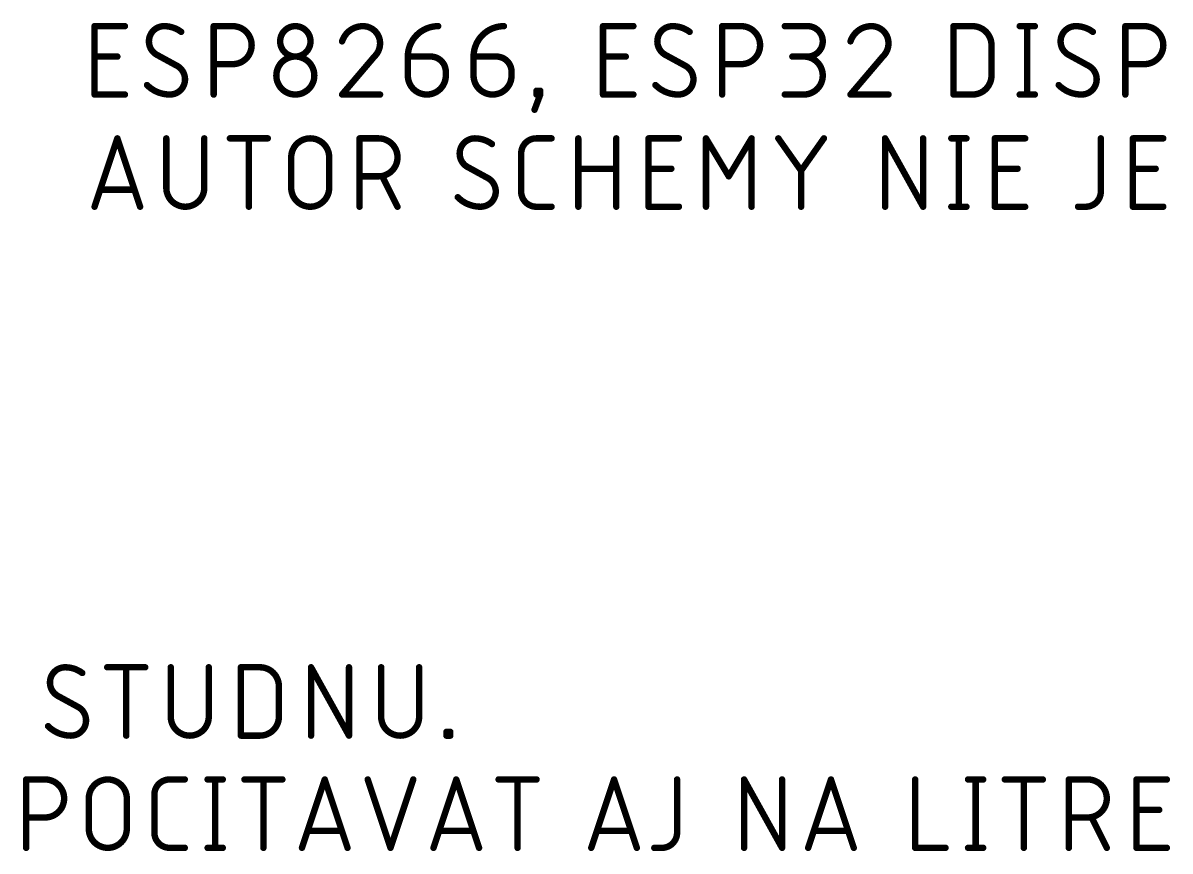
# Model space of a CAD drawing. Extents: x -165 to 95, y -26 to 154.
# Drawn here: x -105.77 to -78.49, y 7.62 to 27.31 of the extents above; entities that cross this region are included whole.
import ezdxf

# ---------------------------------------------------------------- set-up
doc = ezdxf.new("R2010")
doc.units = 0
doc.layers.add('94', color=14, linetype='CONTINUOUS')

msp = doc.modelspace()

# ---------------------------------------------------------------- linework, layer by layer
at = {"layer": '94', "const_width": 0.1524}
for points in [[(-104.0638, 25.6032), (-104.0638, 27.2288)], [(-104.0638, 27.2288), (-103.3413, 27.2288)], [(-101.2321, 25.6032), (-101.2321, 27.2288)], [(-101.2321, 27.2288), (-100.7805, 27.2288)], [(-91.9757, 25.6032), (-91.9757, 27.2288)], [(-91.9757, 27.2288), (-91.2532, 27.2288)], [(-89.1439, 25.6032), (-89.1439, 27.2288)], [(-89.1439, 27.2288), (-88.6924, 27.2288)], [(-87.654, 27.2288), (-87.1121, 27.2288)], [(-83.642, 25.6032), (-83.642, 27.2288)], [(-83.642, 27.2288), (-83.1904, 27.2288)], [(-82.0684, 27.2288), (-81.7072, 27.2288)], [(-81.8878, 27.2288), (-81.8878, 25.6032)], [(-79.5568, 25.6032), (-79.5568, 27.2288)], [(-79.5568, 27.2288), (-79.1052, 27.2288)], [(-82.7389, 26.7772), (-82.7389, 26.0548)], [(-104.0638, 26.5063), (-103.5219, 26.5063)], [(-102.0938, 26.2805), (-102.5905, 26.5515)], [(-97.4114, 26.5063), (-98.179, 25.6032)], [(-96.6159, 26.5063), (-96.074, 26.5063)], [(-96.6159, 26.0548), (-96.6159, 26.5063)], [(-95.0528, 26.5063), (-94.5109, 26.5063)], [(-95.0528, 26.0548), (-95.0528, 26.5063)], [(-91.9757, 26.5063), (-91.4338, 26.5063)], [(-90.0056, 26.2805), (-90.5024, 26.5515)], [(-87.1121, 26.5063), (-87.4734, 26.5063)], [(-85.3232, 26.5063), (-86.0909, 25.6032)], [(-80.4185, 26.2805), (-80.9152, 26.5515)], [(-100.7805, 26.3257), (-101.2321, 26.3257)], [(-95.7128, 26.1451), (-95.7128, 26.0548)], [(-94.1497, 26.1451), (-94.1497, 26.0548)], [(-88.6924, 26.3257), (-89.1439, 26.3257)], [(-79.1052, 26.3257), (-79.5568, 26.3257)], [(-103.3413, 25.6032), (-104.0638, 25.6032)], [(-98.179, 25.6032), (-97.2759, 25.6032)], [(-93.4672, 25.6032), (-93.6027, 25.242)], [(-93.5575, 25.6032), (-93.5575, 25.6935)], [(-93.5575, 25.6935), (-93.4672, 25.6935)], [(-93.4672, 25.6032), (-93.5575, 25.6032)], [(-93.4672, 25.6935), (-93.4672, 25.6032)], [(-91.2532, 25.6032), (-91.9757, 25.6032)], [(-87.654, 25.6032), (-87.2024, 25.6032)], [(-86.0909, 25.6032), (-85.1878, 25.6032)], [(-83.1904, 25.6032), (-83.642, 25.6032)], [(-82.0684, 25.6032), (-81.7072, 25.6032)], [(-104.0638, 22.9362), (-103.5219, 24.5618)], [(-103.5219, 24.5618), (-102.9801, 22.9362)], [(-102.3583, 24.5618), (-102.3583, 23.3878)], [(-101.4552, 23.3878), (-101.4552, 24.5618)], [(-100.8472, 24.5618), (-99.9441, 24.5618)], [(-100.3957, 22.9362), (-100.3957, 24.5618)], [(-97.7639, 22.9362), (-97.7639, 24.5618)], [(-97.7639, 24.5618), (-97.3124, 24.5618)], [(-93.5601, 24.5618), (-93.1989, 24.5618)], [(-92.5627, 22.9362), (-92.5627, 24.5618)], [(-91.6596, 24.5618), (-91.6596, 22.9362)], [(-90.8924, 22.9362), (-90.8924, 24.5618)], [(-90.8924, 24.5618), (-90.1699, 24.5618)], [(-89.5268, 22.9362), (-89.5268, 24.5618)], [(-89.5268, 24.5618), (-88.9849, 23.6587)], [(-88.9849, 23.6587), (-88.443, 24.5618)], [(-88.443, 24.5618), (-88.443, 22.9362)], [(-87.8073, 24.5618), (-87.2654, 23.7942)], [(-87.2654, 23.7942), (-86.7236, 24.5618)], [(-85.2681, 22.9362), (-85.2681, 24.5618)], [(-85.2681, 24.5618), (-84.365, 22.9362)], [(-84.365, 22.9362), (-84.365, 24.5618)], [(-83.6946, 24.5618), (-83.3333, 24.5618)], [(-83.514, 24.5618), (-83.514, 22.9362)], [(-82.6599, 22.9362), (-82.6599, 24.5618)], [(-82.6599, 24.5618), (-81.9374, 24.5618)], [(-80.1392, 24.5618), (-80.1392, 23.2974)], [(-79.3774, 22.9362), (-79.3774, 24.5618)], [(-79.3774, 24.5618), (-78.6549, 24.5618)], [(-93.9213, 23.2974), (-93.9213, 24.2006)], [(-99.3883, 23.3878), (-99.3883, 24.1102)], [(-98.4852, 24.1102), (-98.4852, 23.3878)], [(-97.3124, 23.6587), (-97.7639, 23.6587)], [(-96.8608, 22.9362), (-97.2221, 23.6587)], [(-94.7059, 23.6135), (-95.2026, 23.8845)], [(-92.5627, 23.8393), (-91.6596, 23.8393)], [(-90.8924, 23.8393), (-90.3505, 23.8393)], [(-87.2654, 22.9362), (-87.2654, 23.7942)], [(-82.6599, 23.8393), (-82.1181, 23.8393)], [(-79.3774, 23.8393), (-78.8355, 23.8393)], [(-103.1155, 23.3426), (-103.9283, 23.3426)], [(-93.1989, 22.9362), (-93.5601, 22.9362)], [(-90.1699, 22.9362), (-90.8924, 22.9362)], [(-83.6946, 22.9362), (-83.3333, 22.9362)], [(-81.9374, 22.9362), (-82.6599, 22.9362)], [(-80.5004, 22.9362), (-80.681, 22.9362)], [(-78.6549, 22.9362), (-79.3774, 22.9362)], [(-103.7628, 11.9888), (-102.8597, 11.9888)], [(-103.3112, 10.3632), (-103.3112, 11.9888)], [(-102.2518, 11.9888), (-102.2518, 10.8148)], [(-101.3486, 10.8148), (-101.3486, 11.9888)], [(-100.5844, 10.3632), (-100.5844, 11.9888)], [(-100.5844, 11.9888), (-100.1329, 11.9888)], [(-98.9171, 10.3632), (-98.9171, 11.9888)], [(-98.9171, 11.9888), (-98.014, 10.3632)], [(-98.014, 10.3632), (-98.014, 11.9888)], [(-97.2498, 11.9888), (-97.2498, 10.8148)], [(-96.3466, 10.8148), (-96.3466, 11.9888)], [(-99.6813, 11.5372), (-99.6813, 10.8148)], [(-104.4471, 11.0405), (-104.9438, 11.3115)], [(-100.1329, 10.3632), (-100.5844, 10.3632)], [(-95.6971, 10.3632), (-95.6971, 10.4535)], [(-95.6971, 10.4535), (-95.6068, 10.4535)], [(-95.6068, 10.3632), (-95.6971, 10.3632)], [(-95.6068, 10.4535), (-95.6068, 10.3632)], [(-105.6906, 7.6962), (-105.6906, 9.3218)], [(-105.6906, 9.3218), (-105.2391, 9.3218)], [(-102.2803, 9.3218), (-101.919, 9.3218)], [(-101.3767, 9.3218), (-101.0154, 9.3218)], [(-101.196, 9.3218), (-101.196, 7.6962)], [(-100.5013, 9.3218), (-99.5982, 9.3218)], [(-100.0498, 7.6962), (-100.0498, 9.3218)], [(-99.1327, 7.6962), (-98.5908, 9.3218)], [(-98.5908, 9.3218), (-98.049, 7.6962)], [(-97.5696, 9.3218), (-97.0277, 7.6962)], [(-97.0277, 7.6962), (-96.4858, 9.3218)], [(-96.0065, 7.6962), (-95.4646, 9.3218)], [(-95.4646, 9.3218), (-94.9227, 7.6962)], [(-94.4572, 9.3218), (-93.5541, 9.3218)], [(-94.0057, 7.6962), (-94.0057, 9.3218)], [(-92.255, 7.6962), (-91.7131, 9.3218)], [(-91.7131, 9.3218), (-91.1712, 7.6962)], [(-90.214, 9.3218), (-90.214, 8.0574)], [(-88.6216, 7.6962), (-88.6216, 9.3218)], [(-88.6216, 9.3218), (-87.7185, 7.6962)], [(-87.7185, 7.6962), (-87.7185, 9.3218)], [(-87.0967, 7.6962), (-86.5548, 9.3218)], [(-86.5548, 9.3218), (-86.0129, 7.6962)], [(-84.5545, 9.3218), (-84.5545, 7.6962)], [(-83.2965, 9.3218), (-82.9353, 9.3218)], [(-83.1159, 9.3218), (-83.1159, 7.6962)], [(-82.4212, 9.3218), (-81.5181, 9.3218)], [(-81.9696, 7.6962), (-81.9696, 9.3218)], [(-80.901, 7.6962), (-80.901, 9.3218)], [(-80.901, 9.3218), (-80.4495, 9.3218)], [(-79.292, 7.6962), (-79.292, 9.3218)], [(-79.292, 9.3218), (-78.5695, 9.3218)], [(-102.6415, 8.0574), (-102.6415, 8.9606)], [(-104.2007, 8.1478), (-104.2007, 8.8702)], [(-103.2976, 8.8702), (-103.2976, 8.1478)], [(-105.2391, 8.4187), (-105.6906, 8.4187)], [(-80.4495, 8.4187), (-80.901, 8.4187)], [(-79.9979, 7.6962), (-80.3591, 8.4187)], [(-79.292, 8.5993), (-78.7501, 8.5993)], [(-98.1844, 8.1026), (-98.9972, 8.1026)], [(-95.0582, 8.1026), (-95.871, 8.1026)], [(-91.3067, 8.1026), (-92.1195, 8.1026)], [(-86.1484, 8.1026), (-86.9612, 8.1026)], [(-101.919, 7.6962), (-102.2803, 7.6962)], [(-101.3767, 7.6962), (-101.0154, 7.6962)], [(-90.5753, 7.6962), (-90.7559, 7.6962)], [(-84.5545, 7.6962), (-83.832, 7.6962)], [(-83.2965, 7.6962), (-82.9353, 7.6962)], [(-78.5695, 7.6962), (-79.292, 7.6962)]]:
    msp.add_lwpolyline(points, dxfattribs=at)
at = {"layer": '94'}
for points, const_width in [([(-104.0257, 27.2288, 1), (-104.1019, 27.2288)], 0.0762), ([(-104.0638, 27.2669, 1), (-104.0638, 27.1907)], 0.0762), ([(-103.3413, 27.1907, 1), (-103.3413, 27.2669)], 0.0762), ([(-102.4099, 27.2288, 0.4142), (-102.7711, 26.8676)], 0.1524), ([(-102.0035, 27.0933, 0.1623), (-102.4099, 27.2288)], 0.1524), ([(-102.4099, 27.2669, 1), (-102.4099, 27.1907)], 0.0762), ([(-102.4099, 27.1907, 1), (-102.4099, 27.2669)], 0.0762), ([(-101.194, 27.2288, 1), (-101.2702, 27.2288)], 0.0762), ([(-101.2321, 27.2669, 1), (-101.2321, 27.1907)], 0.0762), ([(-100.7805, 26.3257, 1), (-100.7805, 27.2288)], 0.1524), ([(-100.7805, 27.2669, 1), (-100.7805, 27.1907)], 0.0762), ([(-100.7805, 27.1907, 1), (-100.7805, 27.2669)], 0.0762), ([(-98.9293, 26.8676, 1), (-99.6518, 26.8676)], 0.1524), ([(-97.6823, 27.2288, 0.3252), (-98.179, 26.8676)], 0.1524), ([(-97.2759, 26.8224, 0.4142), (-97.6823, 27.2288)], 0.1524), ([(-97.6823, 27.2669, 1), (-97.6823, 27.1907)], 0.0762), ([(-97.6823, 27.1907, 1), (-97.6823, 27.2669)], 0.0762), ([(-95.8934, 27.2288, 0.4142), (-96.6159, 26.5063)], 0.1524), ([(-95.8934, 27.1907, 1), (-95.8934, 27.2669)], 0.0762), ([(-94.3303, 27.2288, 0.4142), (-95.0528, 26.5063)], 0.1524), ([(-94.3303, 27.1907, 1), (-94.3303, 27.2669)], 0.0762), ([(-91.9376, 27.2288, 1), (-92.0138, 27.2288)], 0.0762), ([(-91.9757, 27.2669, 1), (-91.9757, 27.1907)], 0.0762), ([(-91.2532, 27.1907, 1), (-91.2532, 27.2669)], 0.0762), ([(-90.3217, 27.2288, 0.4142), (-90.683, 26.8676)], 0.1524), ([(-89.9153, 27.0933, 0.1623), (-90.3217, 27.2288)], 0.1524), ([(-90.3217, 27.2669, 1), (-90.3217, 27.1907)], 0.0762), ([(-90.3217, 27.1907, 1), (-90.3217, 27.2669)], 0.0762), ([(-89.1058, 27.2288, 1), (-89.182, 27.2288)], 0.0762), ([(-89.1439, 27.2669, 1), (-89.1439, 27.1907)], 0.0762), ([(-88.6924, 26.3257, 1), (-88.6924, 27.2288)], 0.1524), ([(-88.6924, 27.2669, 1), (-88.6924, 27.1907)], 0.0762), ([(-88.6924, 27.1907, 1), (-88.6924, 27.2669)], 0.0762), ([(-87.654, 27.2669, 1), (-87.654, 27.1907)], 0.0762), ([(-87.1121, 26.5063, 1), (-87.1121, 27.2288)], 0.1524), ([(-87.1121, 27.2669, 1), (-87.1121, 27.1907)], 0.0762), ([(-87.1121, 27.1907, 1), (-87.1121, 27.2669)], 0.0762), ([(-85.5942, 27.2288, 0.3252), (-86.0909, 26.8676)], 0.1524), ([(-85.1878, 26.8224, 0.4142), (-85.5942, 27.2288)], 0.1524), ([(-85.5942, 27.2669, 1), (-85.5942, 27.1907)], 0.0762), ([(-85.5942, 27.1907, 1), (-85.5942, 27.2669)], 0.0762), ([(-83.6039, 27.2288, 1), (-83.6801, 27.2288)], 0.0762), ([(-83.642, 27.2669, 1), (-83.642, 27.1907)], 0.0762), ([(-82.7389, 26.7772, 0.4142), (-83.1904, 27.2288)], 0.1524), ([(-83.1904, 27.2669, 1), (-83.1904, 27.1907)], 0.0762), ([(-83.1904, 27.1907, 1), (-83.1904, 27.2669)], 0.0762), ([(-82.0684, 27.2669, 1), (-82.0684, 27.1907)], 0.0762), ([(-81.8497, 27.2288, 1), (-81.9259, 27.2288)], 0.0762), ([(-81.7072, 27.1907, 1), (-81.7072, 27.2669)], 0.0762), ([(-80.7346, 27.2288, 0.4142), (-81.0958, 26.8676)], 0.1524), ([(-80.3282, 27.0933, 0.1623), (-80.7346, 27.2288)], 0.1524), ([(-80.7346, 27.2669, 1), (-80.7346, 27.1907)], 0.0762), ([(-80.7346, 27.1907, 1), (-80.7346, 27.2669)], 0.0762), ([(-79.5187, 27.2288, 1), (-79.5949, 27.2288)], 0.0762), ([(-79.5568, 27.2669, 1), (-79.5568, 27.1907)], 0.0762), ([(-79.1052, 26.3257, 1), (-79.1052, 27.2288)], 0.1524), ([(-79.1052, 27.2669, 1), (-79.1052, 27.1907)], 0.0762), ([(-79.1052, 27.1907, 1), (-79.1052, 27.2669)], 0.0762), ([(-102.0263, 27.0629, 1), (-101.9806, 27.1238)], 0.0762), ([(-89.9382, 27.0629, 1), (-89.8925, 27.1238)], 0.0762), ([(-80.351, 27.0629, 1), (-80.3053, 27.1238)], 0.0762), ([(-102.7711, 26.8676, 0.2656), (-102.5905, 26.5515)], 0.1524), ([(-102.733, 26.8676, 1), (-102.8092, 26.8676)], 0.0762), ([(-102.8092, 26.8676, 1), (-102.733, 26.8676)], 0.0762), ([(-99.6518, 26.8676, 1), (-98.9293, 26.8676)], 0.1524), ([(-99.6137, 26.8676, 1), (-99.6899, 26.8676)], 0.0762), ([(-99.6899, 26.8676, 1), (-99.6137, 26.8676)], 0.0762), ([(-98.8912, 26.8676, 1), (-98.9674, 26.8676)], 0.0762), ([(-98.9674, 26.8676, 1), (-98.8912, 26.8676)], 0.0762), ([(-98.2153, 26.8793, 1), (-98.1428, 26.8558)], 0.0762), ([(-97.4114, 26.5063, 0.2053), (-97.2759, 26.8224)], 0.1524), ([(-97.2378, 26.8224, 1), (-97.314, 26.8224)], 0.0762), ([(-97.314, 26.8224, 1), (-97.2378, 26.8224)], 0.0762), ([(-90.683, 26.8676, 0.2656), (-90.5024, 26.5515)], 0.1524), ([(-90.6449, 26.8676, 1), (-90.7211, 26.8676)], 0.0762), ([(-90.7211, 26.8676, 1), (-90.6449, 26.8676)], 0.0762), ([(-86.1271, 26.8793, 1), (-86.0546, 26.8558)], 0.0762), ([(-85.3232, 26.5063, 0.2053), (-85.1878, 26.8224)], 0.1524), ([(-85.1497, 26.8224, 1), (-85.2259, 26.8224)], 0.0762), ([(-85.2259, 26.8224, 1), (-85.1497, 26.8224)], 0.0762), ([(-82.7008, 26.7772, 1), (-82.777, 26.7772)], 0.0762), ([(-82.777, 26.7772, 1), (-82.7008, 26.7772)], 0.0762), ([(-81.0958, 26.8676, 0.2656), (-80.9152, 26.5515)], 0.1524), ([(-81.0577, 26.8676, 1), (-81.1339, 26.8676)], 0.0762), ([(-81.1339, 26.8676, 1), (-81.0577, 26.8676)], 0.0762), ([(-104.0638, 26.5444, 1), (-104.0638, 26.4682)], 0.0762), ([(-103.5219, 26.4682, 1), (-103.5219, 26.5444)], 0.0762), ([(-102.5723, 26.5849, 1), (-102.6088, 26.518)], 0.0762), ([(-102.6098, 26.5186, 1), (-102.5712, 26.5843)], 0.0762), ([(-98.839, 26.0548, 1), (-99.7421, 26.0548)], 0.1524), ([(-97.4376, 26.5339, 1), (-97.3851, 26.4787)], 0.0762), ([(-97.3823, 26.4816, 1), (-97.4404, 26.531)], 0.0762), ([(-96.6159, 26.5444, 1), (-96.6159, 26.4682)], 0.0762), ([(-96.5778, 26.5063, 1), (-96.654, 26.5063)], 0.0762), ([(-96.654, 26.5063, 1), (-96.5778, 26.5063)], 0.0762), ([(-95.7128, 26.1451, 0.4142), (-96.074, 26.5063)], 0.1524), ([(-96.074, 26.5444, 1), (-96.074, 26.4682)], 0.0762), ([(-96.074, 26.4682, 1), (-96.074, 26.5444)], 0.0762), ([(-95.0528, 26.5444, 1), (-95.0528, 26.4682)], 0.0762), ([(-95.0147, 26.5063, 1), (-95.0909, 26.5063)], 0.0762), ([(-95.0909, 26.5063, 1), (-95.0147, 26.5063)], 0.0762), ([(-94.1497, 26.1451, 0.4142), (-94.5109, 26.5063)], 0.1524), ([(-94.5109, 26.5444, 1), (-94.5109, 26.4682)], 0.0762), ([(-94.5109, 26.4682, 1), (-94.5109, 26.5444)], 0.0762), ([(-91.9757, 26.5444, 1), (-91.9757, 26.4682)], 0.0762), ([(-91.4338, 26.4682, 1), (-91.4338, 26.5444)], 0.0762), ([(-90.4841, 26.5849, 1), (-90.5206, 26.518)], 0.0762), ([(-90.5217, 26.5186, 1), (-90.483, 26.5843)], 0.0762), ([(-87.4734, 26.5444, 1), (-87.4734, 26.4682)], 0.0762), ([(-87.2024, 25.6032, 1), (-87.2024, 26.5063)], 0.1524), ([(-87.2024, 26.5444, 1), (-87.2024, 26.4682)], 0.0762), ([(-87.1121, 26.5444, 1), (-87.1121, 26.4682)], 0.0762), ([(-87.1121, 26.4682, 1), (-87.1121, 26.5444)], 0.0762), ([(-85.3495, 26.5339, 1), (-85.2969, 26.4787)], 0.0762), ([(-85.2942, 26.4816, 1), (-85.3523, 26.531)], 0.0762), ([(-80.897, 26.5849, 1), (-80.9335, 26.518)], 0.0762), ([(-80.9346, 26.5186, 1), (-80.8959, 26.5843)], 0.0762), ([(-102.0745, 26.3134, 1), (-102.1131, 26.2477)], 0.0762), ([(-101.9132, 25.9644, 0.2656), (-102.0938, 26.2805)], 0.1524), ([(-102.112, 26.2471, 1), (-102.0755, 26.314)], 0.0762), ([(-101.2321, 26.3638, 1), (-101.2321, 26.2876)], 0.0762), ([(-100.7805, 26.3638, 1), (-100.7805, 26.2876)], 0.0762), ([(-100.7805, 26.2876, 1), (-100.7805, 26.3638)], 0.0762), ([(-95.6747, 26.1451, 1), (-95.7509, 26.1451)], 0.0762), ([(-95.7509, 26.1451, 1), (-95.6747, 26.1451)], 0.0762), ([(-94.1116, 26.1451, 1), (-94.1878, 26.1451)], 0.0762), ([(-94.1878, 26.1451, 1), (-94.1116, 26.1451)], 0.0762), ([(-89.9863, 26.3134, 1), (-90.025, 26.2477)], 0.0762), ([(-89.825, 25.9644, 0.2656), (-90.0056, 26.2805)], 0.1524), ([(-90.0239, 26.2471, 1), (-89.9874, 26.314)], 0.0762), ([(-89.1439, 26.3638, 1), (-89.1439, 26.2876)], 0.0762), ([(-88.6924, 26.3638, 1), (-88.6924, 26.2876)], 0.0762), ([(-88.6924, 26.2876, 1), (-88.6924, 26.3638)], 0.0762), ([(-80.3992, 26.3134, 1), (-80.4378, 26.2477)], 0.0762), ([(-80.2379, 25.9644, 0.2656), (-80.4185, 26.2805)], 0.1524), ([(-80.4367, 26.2471, 1), (-80.4003, 26.314)], 0.0762), ([(-79.5568, 26.3638, 1), (-79.5568, 26.2876)], 0.0762), ([(-79.1052, 26.3638, 1), (-79.1052, 26.2876)], 0.0762), ([(-79.1052, 26.2876, 1), (-79.1052, 26.3638)], 0.0762), ([(-102.2744, 25.6032, 0.4142), (-101.9132, 25.9644)], 0.1524), ([(-101.8751, 25.9644, 1), (-101.9513, 25.9644)], 0.0762), ([(-101.9513, 25.9644, 1), (-101.8751, 25.9644)], 0.0762), ([(-99.7421, 26.0548, 1), (-98.839, 26.0548)], 0.1524), ([(-99.704, 26.0548, 1), (-99.7802, 26.0548)], 0.0762), ([(-99.7802, 26.0548, 1), (-99.704, 26.0548)], 0.0762), ([(-98.8009, 26.0548, 1), (-98.8771, 26.0548)], 0.0762), ([(-98.8771, 26.0548, 1), (-98.8009, 26.0548)], 0.0762), ([(-96.6159, 26.0548, 1), (-95.7128, 26.0548)], 0.1524), ([(-96.5778, 26.0548, 1), (-96.654, 26.0548)], 0.0762), ([(-96.654, 26.0548, 1), (-96.5778, 26.0548)], 0.0762), ([(-95.6747, 26.0548, 1), (-95.7509, 26.0548)], 0.0762), ([(-95.7509, 26.0548, 1), (-95.6747, 26.0548)], 0.0762), ([(-95.0528, 26.0548, 1), (-94.1497, 26.0548)], 0.1524), ([(-95.0147, 26.0548, 1), (-95.0909, 26.0548)], 0.0762), ([(-95.0909, 26.0548, 1), (-95.0147, 26.0548)], 0.0762), ([(-94.1116, 26.0548, 1), (-94.1878, 26.0548)], 0.0762), ([(-94.1878, 26.0548, 1), (-94.1116, 26.0548)], 0.0762), ([(-90.1863, 25.6032, 0.4142), (-89.825, 25.9644)], 0.1524), ([(-89.7869, 25.9644, 1), (-89.8631, 25.9644)], 0.0762), ([(-89.8631, 25.9644, 1), (-89.7869, 25.9644)], 0.0762), ([(-83.1904, 25.6032, 0.4142), (-82.7389, 26.0548)], 0.1524), ([(-82.7008, 26.0548, 1), (-82.777, 26.0548)], 0.0762), ([(-82.777, 26.0548, 1), (-82.7008, 26.0548)], 0.0762), ([(-80.5991, 25.6032, 0.4142), (-80.2379, 25.9644)], 0.1524), ([(-80.1998, 25.9644, 1), (-80.276, 25.9644)], 0.0762), ([(-80.276, 25.9644, 1), (-80.1998, 25.9644)], 0.0762), ([(-104.0638, 25.6413, 1), (-104.0638, 25.5651)], 0.0762), ([(-104.1019, 25.6032, 1), (-104.0257, 25.6032)], 0.0762), ([(-103.3413, 25.5651, 1), (-103.3413, 25.6413)], 0.0762), ([(-102.8163, 25.829, 0.2), (-102.2744, 25.6032)], 0.1524), ([(-102.7892, 25.8558, 1), (-102.8433, 25.8021)], 0.0762), ([(-102.2744, 25.6413, 1), (-102.2744, 25.5651)], 0.0762), ([(-102.2744, 25.5651, 1), (-102.2744, 25.6413)], 0.0762), ([(-101.2702, 25.6032, 1), (-101.194, 25.6032)], 0.0762), ([(-98.179, 25.6413, 1), (-98.179, 25.5651)], 0.0762), ([(-98.208, 25.6279, 1), (-98.15, 25.5785)], 0.0762), ([(-97.2759, 25.5651, 1), (-97.2759, 25.6413)], 0.0762), ([(-93.5194, 25.6935, 1), (-93.5956, 25.6935)], 0.0762), ([(-93.5575, 25.7316, 1), (-93.5575, 25.6554)], 0.0762), ([(-93.5575, 25.6413, 1), (-93.5575, 25.5651)], 0.0762), ([(-93.5956, 25.6032, 1), (-93.5194, 25.6032)], 0.0762), ([(-93.4291, 25.6935, 1), (-93.5053, 25.6935)], 0.0762), ([(-93.5053, 25.6032, 1), (-93.4291, 25.6032)], 0.0762), ([(-93.4315, 25.5898, 1), (-93.5029, 25.6166)], 0.0762), ([(-93.4672, 25.6554, 1), (-93.4672, 25.7316)], 0.0762), ([(-93.4672, 25.5651, 1), (-93.4672, 25.6413)], 0.0762), ([(-91.9757, 25.6413, 1), (-91.9757, 25.5651)], 0.0762), ([(-92.0138, 25.6032, 1), (-91.9376, 25.6032)], 0.0762), ([(-91.2532, 25.5651, 1), (-91.2532, 25.6413)], 0.0762), ([(-90.7011, 25.8558, 1), (-90.7552, 25.8021)], 0.0762), ([(-90.7281, 25.829, 0.2), (-90.1863, 25.6032)], 0.1524), ([(-90.1863, 25.6413, 1), (-90.1863, 25.5651)], 0.0762), ([(-90.1863, 25.5651, 1), (-90.1863, 25.6413)], 0.0762), ([(-89.182, 25.6032, 1), (-89.1058, 25.6032)], 0.0762), ([(-87.654, 25.6413, 1), (-87.654, 25.5651)], 0.0762), ([(-87.2024, 25.6413, 1), (-87.2024, 25.5651)], 0.0762), ([(-87.2024, 25.5651, 1), (-87.2024, 25.6413)], 0.0762), ([(-86.0909, 25.6413, 1), (-86.0909, 25.5651)], 0.0762), ([(-86.1199, 25.6279, 1), (-86.0618, 25.5785)], 0.0762), ([(-85.1878, 25.5651, 1), (-85.1878, 25.6413)], 0.0762), ([(-83.642, 25.6413, 1), (-83.642, 25.5651)], 0.0762), ([(-83.6801, 25.6032, 1), (-83.6039, 25.6032)], 0.0762), ([(-83.1904, 25.6413, 1), (-83.1904, 25.5651)], 0.0762), ([(-83.1904, 25.5651, 1), (-83.1904, 25.6413)], 0.0762), ([(-82.0684, 25.6413, 1), (-82.0684, 25.5651)], 0.0762), ([(-81.9259, 25.6032, 1), (-81.8497, 25.6032)], 0.0762), ([(-81.7072, 25.5651, 1), (-81.7072, 25.6413)], 0.0762), ([(-81.141, 25.829, 0.2), (-80.5991, 25.6032)], 0.1524), ([(-81.1139, 25.8558, 1), (-81.168, 25.8021)], 0.0762), ([(-80.5991, 25.6413, 1), (-80.5991, 25.5651)], 0.0762), ([(-80.5991, 25.5651, 1), (-80.5991, 25.6413)], 0.0762), ([(-79.5949, 25.6032, 1), (-79.5187, 25.6032)], 0.0762), ([(-93.6384, 25.2553, 1), (-93.567, 25.2286)], 0.0762), ([(-103.4858, 24.5738, 1), (-103.5581, 24.5498)], 0.0762), ([(-103.4858, 24.5498, 1), (-103.5581, 24.5738)], 0.0762), ([(-102.3202, 24.5618, 1), (-102.3964, 24.5618)], 0.0762), ([(-101.4171, 24.5618, 1), (-101.4933, 24.5618)], 0.0762), ([(-100.8472, 24.5999, 1), (-100.8472, 24.5237)], 0.0762), ([(-100.3576, 24.5618, 1), (-100.4338, 24.5618)], 0.0762), ([(-99.9441, 24.5237, 1), (-99.9441, 24.5999)], 0.0762), ([(-98.4852, 24.1102, 1), (-99.3883, 24.1102)], 0.1524), ([(-97.7258, 24.5618, 1), (-97.802, 24.5618)], 0.0762), ([(-97.7639, 24.5999, 1), (-97.7639, 24.5237)], 0.0762), ([(-97.3124, 23.6587, 1), (-97.3124, 24.5618)], 0.1524), ([(-97.3124, 24.5999, 1), (-97.3124, 24.5237)], 0.0762), ([(-97.3124, 24.5237, 1), (-97.3124, 24.5999)], 0.0762), ([(-95.022, 24.5618, 0.4142), (-95.3833, 24.2006)], 0.1524), ([(-94.6156, 24.4263, 0.1623), (-95.022, 24.5618)], 0.1524), ([(-95.022, 24.5999, 1), (-95.022, 24.5237)], 0.0762), ([(-95.022, 24.5237, 1), (-95.022, 24.5999)], 0.0762), ([(-93.5601, 24.5618, 0.4142), (-93.9213, 24.2006)], 0.1524), ([(-93.5601, 24.5999, 1), (-93.5601, 24.5237)], 0.0762), ([(-93.5601, 24.5237, 1), (-93.5601, 24.5999)], 0.0762), ([(-93.1989, 24.5237, 1), (-93.1989, 24.5999)], 0.0762), ([(-92.5246, 24.5618, 1), (-92.6008, 24.5618)], 0.0762), ([(-91.6215, 24.5618, 1), (-91.6977, 24.5618)], 0.0762), ([(-90.8543, 24.5618, 1), (-90.9305, 24.5618)], 0.0762), ([(-90.8924, 24.5999, 1), (-90.8924, 24.5237)], 0.0762), ([(-90.1699, 24.5237, 1), (-90.1699, 24.5999)], 0.0762), ([(-89.4887, 24.5618, 1), (-89.5649, 24.5618)], 0.0762), ([(-89.4941, 24.5814, 1), (-89.5594, 24.5422)], 0.0762), ([(-88.4049, 24.5618, 1), (-88.4811, 24.5618)], 0.0762), ([(-88.4103, 24.5422, 1), (-88.4757, 24.5814)], 0.0762), ([(-87.7762, 24.5838, 1), (-87.8384, 24.5398)], 0.0762), ([(-86.6925, 24.5398, 1), (-86.7547, 24.5838)], 0.0762), ([(-85.23, 24.5618, 1), (-85.3062, 24.5618)], 0.0762), ([(-85.2348, 24.5803, 1), (-85.3014, 24.5433)], 0.0762), ([(-84.3269, 24.5618, 1), (-84.4031, 24.5618)], 0.0762), ([(-83.6946, 24.5999, 1), (-83.6946, 24.5237)], 0.0762), ([(-83.4759, 24.5618, 1), (-83.5521, 24.5618)], 0.0762), ([(-83.3333, 24.5237, 1), (-83.3333, 24.5999)], 0.0762), ([(-82.6218, 24.5618, 1), (-82.698, 24.5618)], 0.0762), ([(-82.6599, 24.5999, 1), (-82.6599, 24.5237)], 0.0762), ([(-81.9374, 24.5237, 1), (-81.9374, 24.5999)], 0.0762), ([(-80.1011, 24.5618, 1), (-80.1773, 24.5618)], 0.0762), ([(-79.3393, 24.5618, 1), (-79.4155, 24.5618)], 0.0762), ([(-79.3774, 24.5999, 1), (-79.3774, 24.5237)], 0.0762), ([(-78.6549, 24.5237, 1), (-78.6549, 24.5999)], 0.0762), ([(-95.3833, 24.2006, 0.2656), (-95.2026, 23.8845)], 0.1524), ([(-95.3452, 24.2006, 1), (-95.4214, 24.2006)], 0.0762), ([(-94.6385, 24.3959, 1), (-94.5928, 24.4568)], 0.0762), ([(-93.8832, 24.2006, 1), (-93.9594, 24.2006)], 0.0762), ([(-99.3502, 24.1102, 1), (-99.4264, 24.1102)], 0.0762), ([(-99.4264, 24.1102, 1), (-99.3502, 24.1102)], 0.0762), ([(-98.4471, 24.1102, 1), (-98.5233, 24.1102)], 0.0762), ([(-98.5233, 24.1102, 1), (-98.4471, 24.1102)], 0.0762), ([(-95.4214, 24.2006, 1), (-95.3452, 24.2006)], 0.0762), ([(-93.9594, 24.2006, 1), (-93.8832, 24.2006)], 0.0762), ([(-97.7639, 23.6968, 1), (-97.7639, 23.6206)], 0.0762), ([(-97.3124, 23.6968, 1), (-97.3124, 23.6206)], 0.0762), ([(-97.3124, 23.6206, 1), (-97.3124, 23.6968)], 0.0762), ([(-97.188, 23.6757, 1), (-97.2561, 23.6416)], 0.0762), ([(-95.1844, 23.9179, 1), (-95.2209, 23.851)], 0.0762), ([(-95.222, 23.8516, 1), (-95.1833, 23.9173)], 0.0762), ([(-92.5627, 23.8774, 1), (-92.5627, 23.8012)], 0.0762), ([(-91.6596, 23.8012, 1), (-91.6596, 23.8774)], 0.0762), ([(-90.8924, 23.8774, 1), (-90.8924, 23.8012)], 0.0762), ([(-90.3505, 23.8012, 1), (-90.3505, 23.8774)], 0.0762), ([(-87.2966, 23.8161, 1), (-87.2343, 23.7722)], 0.0762), ([(-87.2273, 23.7942, 1), (-87.3035, 23.7942)], 0.0762), ([(-87.2966, 23.7722, 1), (-87.2343, 23.8161)], 0.0762), ([(-82.6599, 23.8774, 1), (-82.6599, 23.8012)], 0.0762), ([(-82.1181, 23.8012, 1), (-82.1181, 23.8774)], 0.0762), ([(-79.3774, 23.8774, 1), (-79.3774, 23.8012)], 0.0762), ([(-78.8355, 23.8012, 1), (-78.8355, 23.8774)], 0.0762), ([(-102.3583, 23.3878, 1), (-101.4551, 23.3878)], 0.1524), ([(-102.3202, 23.3878, 1), (-102.3964, 23.3878)], 0.0762), ([(-101.417, 23.3878, 1), (-101.4932, 23.3878)], 0.0762), ([(-99.3883, 23.3878, 1), (-98.4852, 23.3878)], 0.1524), ([(-99.3502, 23.3878, 1), (-99.4264, 23.3878)], 0.0762), ([(-98.4471, 23.3878, 1), (-98.5233, 23.3878)], 0.0762), ([(-94.6866, 23.6464, 1), (-94.7253, 23.5807)], 0.0762), ([(-94.5253, 23.2974, 0.2656), (-94.7059, 23.6135)], 0.1524), ([(-94.7242, 23.5801, 1), (-94.6877, 23.647)], 0.0762), ([(-89.0176, 23.6783, 1), (-88.9522, 23.6391)], 0.0762), ([(-89.0176, 23.6391, 1), (-88.9522, 23.6783)], 0.0762), ([(-103.9283, 23.3807, 1), (-103.9283, 23.3045)], 0.0762), ([(-103.1155, 23.3045, 1), (-103.1155, 23.3807)], 0.0762), ([(-102.3964, 23.3878, 1), (-102.3202, 23.3878)], 0.0762), ([(-101.4933, 23.3878, 1), (-101.4171, 23.3878)], 0.0762), ([(-99.4264, 23.3878, 1), (-99.3502, 23.3878)], 0.0762), ([(-98.5233, 23.3878, 1), (-98.4471, 23.3878)], 0.0762), ([(-95.4014, 23.1888, 1), (-95.4555, 23.1351)], 0.0762), ([(-95.4284, 23.162, 0.2), (-94.8865, 22.9362)], 0.1524), ([(-94.8865, 22.9362, 0.4142), (-94.5253, 23.2974)], 0.1524), ([(-94.4872, 23.2974, 1), (-94.5634, 23.2974)], 0.0762), ([(-94.5634, 23.2974, 1), (-94.4872, 23.2974)], 0.0762), ([(-93.9213, 23.2974, 0.4142), (-93.5601, 22.9362)], 0.1524), ([(-93.8832, 23.2974, 1), (-93.9594, 23.2974)], 0.0762), ([(-93.9594, 23.2974, 1), (-93.8832, 23.2974)], 0.0762), ([(-80.5004, 22.9362, 0.4142), (-80.1392, 23.2974)], 0.1524), ([(-80.1011, 23.2974, 1), (-80.1773, 23.2974)], 0.0762), ([(-80.1773, 23.2974, 1), (-80.1011, 23.2974)], 0.0762), ([(-104.0999, 22.9482, 1), (-104.0277, 22.9242)], 0.0762), ([(-103.0162, 22.9242, 1), (-102.9439, 22.9482)], 0.0762), ([(-100.4338, 22.9362, 1), (-100.3576, 22.9362)], 0.0762), ([(-97.802, 22.9362, 1), (-97.7258, 22.9362)], 0.0762), ([(-96.8949, 22.9192, 1), (-96.8268, 22.9532)], 0.0762), ([(-94.8865, 22.9743, 1), (-94.8865, 22.8981)], 0.0762), ([(-94.8865, 22.8981, 1), (-94.8865, 22.9743)], 0.0762), ([(-93.5601, 22.9743, 1), (-93.5601, 22.8981)], 0.0762), ([(-93.5601, 22.8981, 1), (-93.5601, 22.9743)], 0.0762), ([(-93.1989, 22.8981, 1), (-93.1989, 22.9743)], 0.0762), ([(-92.6008, 22.9362, 1), (-92.5246, 22.9362)], 0.0762), ([(-91.6977, 22.9362, 1), (-91.6215, 22.9362)], 0.0762), ([(-90.8924, 22.9743, 1), (-90.8924, 22.8981)], 0.0762), ([(-90.9305, 22.9362, 1), (-90.8543, 22.9362)], 0.0762), ([(-90.1699, 22.8981, 1), (-90.1699, 22.9743)], 0.0762), ([(-89.5649, 22.9362, 1), (-89.4887, 22.9362)], 0.0762), ([(-88.4811, 22.9362, 1), (-88.4049, 22.9362)], 0.0762), ([(-87.3035, 22.9362, 1), (-87.2273, 22.9362)], 0.0762), ([(-85.3062, 22.9362, 1), (-85.23, 22.9362)], 0.0762), ([(-84.4031, 22.9362, 1), (-84.3269, 22.9362)], 0.0762), ([(-84.3983, 22.9177, 1), (-84.3317, 22.9547)], 0.0762), ([(-83.6946, 22.9743, 1), (-83.6946, 22.8981)], 0.0762), ([(-83.5521, 22.9362, 1), (-83.4759, 22.9362)], 0.0762), ([(-83.3333, 22.8981, 1), (-83.3333, 22.9743)], 0.0762), ([(-82.6599, 22.9743, 1), (-82.6599, 22.8981)], 0.0762), ([(-82.698, 22.9362, 1), (-82.6218, 22.9362)], 0.0762), ([(-81.9374, 22.8981, 1), (-81.9374, 22.9743)], 0.0762), ([(-80.681, 22.9743, 1), (-80.681, 22.8981)], 0.0762), ([(-80.5004, 22.9743, 1), (-80.5004, 22.8981)], 0.0762), ([(-80.5004, 22.8981, 1), (-80.5004, 22.9743)], 0.0762), ([(-79.3774, 22.9743, 1), (-79.3774, 22.8981)], 0.0762), ([(-79.4155, 22.9362, 1), (-79.3393, 22.9362)], 0.0762), ([(-78.6549, 22.8981, 1), (-78.6549, 22.9743)], 0.0762), ([(-104.7632, 11.9888, 0.4142), (-105.1244, 11.6276)], 0.1524), ([(-104.3568, 11.8533, 0.1623), (-104.7632, 11.9888)], 0.1524), ([(-104.7632, 12.0269, 1), (-104.7632, 11.9507)], 0.0762), ([(-104.7632, 11.9507, 1), (-104.7632, 12.0269)], 0.0762), ([(-103.7628, 12.0269, 1), (-103.7628, 11.9507)], 0.0762), ([(-103.2731, 11.9888, 1), (-103.3493, 11.9888)], 0.0762), ([(-102.8597, 11.9507, 1), (-102.8597, 12.0269)], 0.0762), ([(-102.2137, 11.9888, 1), (-102.2899, 11.9888)], 0.0762), ([(-101.3105, 11.9888, 1), (-101.3867, 11.9888)], 0.0762), ([(-100.5463, 11.9888, 1), (-100.6225, 11.9888)], 0.0762), ([(-100.5844, 12.0269, 1), (-100.5844, 11.9507)], 0.0762), ([(-99.6813, 11.5372, 0.4142), (-100.1329, 11.9888)], 0.1524), ([(-100.1329, 12.0269, 1), (-100.1329, 11.9507)], 0.0762), ([(-100.1329, 11.9507, 1), (-100.1329, 12.0269)], 0.0762), ([(-98.879, 11.9888, 1), (-98.9552, 11.9888)], 0.0762), ([(-98.8838, 12.0073, 1), (-98.9504, 11.9703)], 0.0762), ([(-97.9759, 11.9888, 1), (-98.0521, 11.9888)], 0.0762), ([(-97.2117, 11.9888, 1), (-97.2879, 11.9888)], 0.0762), ([(-96.3085, 11.9888, 1), (-96.3847, 11.9888)], 0.0762), ([(-104.3796, 11.8229, 1), (-104.3339, 11.8838)], 0.0762), ([(-105.1244, 11.6276, 0.2656), (-104.9438, 11.3115)], 0.1524), ([(-105.0863, 11.6276, 1), (-105.1625, 11.6276)], 0.0762), ([(-105.1625, 11.6276, 1), (-105.0863, 11.6276)], 0.0762), ([(-99.6432, 11.5372, 1), (-99.7194, 11.5372)], 0.0762), ([(-99.7194, 11.5372, 1), (-99.6432, 11.5372)], 0.0762), ([(-104.9256, 11.3449, 1), (-104.9621, 11.278)], 0.0762), ([(-104.9632, 11.2786, 1), (-104.9245, 11.3443)], 0.0762), ([(-104.4278, 11.0734, 1), (-104.4664, 11.0077)], 0.0762), ([(-104.2665, 10.7244, 0.2656), (-104.4471, 11.0405)], 0.1524), ([(-104.4653, 11.0071, 1), (-104.4289, 11.074)], 0.0762), ([(-105.1696, 10.589, 0.2), (-104.6277, 10.3632)], 0.1524), ([(-105.1425, 10.6158, 1), (-105.1966, 10.5621)], 0.0762), ([(-104.6277, 10.3632, 0.4142), (-104.2665, 10.7244)], 0.1524), ([(-104.2284, 10.7244, 1), (-104.3046, 10.7244)], 0.0762), ([(-104.3046, 10.7244, 1), (-104.2284, 10.7244)], 0.0762), ([(-102.2518, 10.8148, 1), (-101.3486, 10.8148)], 0.1524), ([(-102.2137, 10.8148, 1), (-102.2899, 10.8148)], 0.0762), ([(-102.2899, 10.8148, 1), (-102.2137, 10.8148)], 0.0762), ([(-101.3105, 10.8148, 1), (-101.3867, 10.8148)], 0.0762), ([(-101.3867, 10.8148, 1), (-101.3105, 10.8148)], 0.0762), ([(-100.1329, 10.3632, 0.4142), (-99.6813, 10.8148)], 0.1524), ([(-99.6432, 10.8148, 1), (-99.7194, 10.8148)], 0.0762), ([(-99.7194, 10.8148, 1), (-99.6432, 10.8148)], 0.0762), ([(-97.2498, 10.8148, 1), (-96.3466, 10.8148)], 0.1524), ([(-97.2117, 10.8148, 1), (-97.2879, 10.8148)], 0.0762), ([(-97.2879, 10.8148, 1), (-97.2117, 10.8148)], 0.0762), ([(-96.3085, 10.8148, 1), (-96.3847, 10.8148)], 0.0762), ([(-96.3847, 10.8148, 1), (-96.3085, 10.8148)], 0.0762), ([(-104.6277, 10.4013, 1), (-104.6277, 10.3251)], 0.0762), ([(-104.6277, 10.3251, 1), (-104.6277, 10.4013)], 0.0762), ([(-103.3493, 10.3632, 1), (-103.2731, 10.3632)], 0.0762), ([(-100.5844, 10.4013, 1), (-100.5844, 10.3251)], 0.0762), ([(-100.6225, 10.3632, 1), (-100.5463, 10.3632)], 0.0762), ([(-100.1329, 10.4013, 1), (-100.1329, 10.3251)], 0.0762), ([(-100.1329, 10.3251, 1), (-100.1329, 10.4013)], 0.0762), ([(-98.9552, 10.3632, 1), (-98.879, 10.3632)], 0.0762), ([(-98.0521, 10.3632, 1), (-97.9759, 10.3632)], 0.0762), ([(-98.0473, 10.3447, 1), (-97.9807, 10.3817)], 0.0762), ([(-95.659, 10.4535, 1), (-95.7352, 10.4535)], 0.0762), ([(-95.6971, 10.4916, 1), (-95.6971, 10.4154)], 0.0762), ([(-95.6971, 10.4013, 1), (-95.6971, 10.3251)], 0.0762), ([(-95.7352, 10.3632, 1), (-95.659, 10.3632)], 0.0762), ([(-95.5687, 10.4535, 1), (-95.6449, 10.4535)], 0.0762), ([(-95.6449, 10.3632, 1), (-95.5687, 10.3632)], 0.0762), ([(-95.6068, 10.4154, 1), (-95.6068, 10.4916)], 0.0762), ([(-95.6068, 10.3251, 1), (-95.6068, 10.4013)], 0.0762), ([(-105.6525, 9.3218, 1), (-105.7287, 9.3218)], 0.0762), ([(-105.6906, 9.3599, 1), (-105.6906, 9.2837)], 0.0762), ([(-105.2391, 8.4187, 1), (-105.2391, 9.3218)], 0.1524), ([(-105.2391, 9.3599, 1), (-105.2391, 9.2837)], 0.0762), ([(-105.2391, 9.2837, 1), (-105.2391, 9.3599)], 0.0762), ([(-103.2976, 8.8702, 1), (-104.2007, 8.8702)], 0.1524), ([(-102.2803, 9.3218, 0.4142), (-102.6415, 8.9606)], 0.1524), ([(-102.2803, 9.3599, 1), (-102.2803, 9.2837)], 0.0762), ([(-102.2803, 9.2837, 1), (-102.2803, 9.3599)], 0.0762), ([(-101.919, 9.2837, 1), (-101.919, 9.3599)], 0.0762), ([(-101.3767, 9.3599, 1), (-101.3767, 9.2837)], 0.0762), ([(-101.1579, 9.3218, 1), (-101.2341, 9.3218)], 0.0762), ([(-101.0154, 9.2837, 1), (-101.0154, 9.3599)], 0.0762), ([(-100.5013, 9.3599, 1), (-100.5013, 9.2837)], 0.0762), ([(-100.0117, 9.3218, 1), (-100.0879, 9.3218)], 0.0762), ([(-99.5982, 9.2837, 1), (-99.5982, 9.3599)], 0.0762), ([(-98.5547, 9.3338, 1), (-98.627, 9.3098)], 0.0762), ([(-98.5547, 9.3098, 1), (-98.627, 9.3338)], 0.0762), ([(-97.5334, 9.3338, 1), (-97.6057, 9.3098)], 0.0762), ([(-96.4497, 9.3098, 1), (-96.522, 9.3338)], 0.0762), ([(-95.4284, 9.3338, 1), (-95.5007, 9.3098)], 0.0762), ([(-95.4284, 9.3098, 1), (-95.5007, 9.3338)], 0.0762), ([(-94.4572, 9.3599, 1), (-94.4572, 9.2837)], 0.0762), ([(-93.9676, 9.3218, 1), (-94.0438, 9.3218)], 0.0762), ([(-93.5541, 9.2837, 1), (-93.5541, 9.3599)], 0.0762), ([(-91.6769, 9.3338, 1), (-91.7492, 9.3098)], 0.0762), ([(-91.6769, 9.3098, 1), (-91.7492, 9.3338)], 0.0762), ([(-90.1759, 9.3218, 1), (-90.2521, 9.3218)], 0.0762), ([(-88.5835, 9.3218, 1), (-88.6597, 9.3218)], 0.0762), ([(-88.5883, 9.3403, 1), (-88.6549, 9.3033)], 0.0762), ([(-87.6804, 9.3218, 1), (-87.7566, 9.3218)], 0.0762), ([(-86.5186, 9.3338, 1), (-86.5909, 9.3098)], 0.0762), ([(-86.5186, 9.3098, 1), (-86.5909, 9.3338)], 0.0762), ([(-84.5164, 9.3218, 1), (-84.5926, 9.3218)], 0.0762), ([(-83.2965, 9.3599, 1), (-83.2965, 9.2837)], 0.0762), ([(-83.0778, 9.3218, 1), (-83.154, 9.3218)], 0.0762), ([(-82.9353, 9.2837, 1), (-82.9353, 9.3599)], 0.0762), ([(-82.4212, 9.3599, 1), (-82.4212, 9.2837)], 0.0762), ([(-81.9315, 9.3218, 1), (-82.0077, 9.3218)], 0.0762), ([(-81.5181, 9.2837, 1), (-81.5181, 9.3599)], 0.0762), ([(-80.8629, 9.3218, 1), (-80.9391, 9.3218)], 0.0762), ([(-80.901, 9.3599, 1), (-80.901, 9.2837)], 0.0762), ([(-80.4495, 8.4187, 1), (-80.4495, 9.3218)], 0.1524), ([(-80.4495, 9.3599, 1), (-80.4495, 9.2837)], 0.0762), ([(-80.4495, 9.2837, 1), (-80.4495, 9.3599)], 0.0762), ([(-79.2539, 9.3218, 1), (-79.3301, 9.3218)], 0.0762), ([(-79.292, 9.3599, 1), (-79.292, 9.2837)], 0.0762), ([(-78.5695, 9.2837, 1), (-78.5695, 9.3599)], 0.0762), ([(-102.6034, 8.9606, 1), (-102.6796, 8.9606)], 0.0762), ([(-104.1626, 8.8702, 1), (-104.2388, 8.8702)], 0.0762), ([(-104.2388, 8.8702, 1), (-104.1626, 8.8702)], 0.0762), ([(-103.2595, 8.8702, 1), (-103.3357, 8.8702)], 0.0762), ([(-103.3357, 8.8702, 1), (-103.2595, 8.8702)], 0.0762), ([(-102.6796, 8.9606, 1), (-102.6034, 8.9606)], 0.0762), ([(-105.6906, 8.4568, 1), (-105.6906, 8.3806)], 0.0762), ([(-105.2391, 8.4568, 1), (-105.2391, 8.3806)], 0.0762), ([(-105.2391, 8.3806, 1), (-105.2391, 8.4568)], 0.0762), ([(-80.901, 8.4568, 1), (-80.901, 8.3806)], 0.0762), ([(-80.4495, 8.4568, 1), (-80.4495, 8.3806)], 0.0762), ([(-80.4495, 8.3806, 1), (-80.4495, 8.4568)], 0.0762), ([(-80.3251, 8.4357, 1), (-80.3932, 8.4016)], 0.0762), ([(-79.292, 8.6374, 1), (-79.292, 8.5612)], 0.0762), ([(-78.7501, 8.5612, 1), (-78.7501, 8.6374)], 0.0762), ([(-104.2007, 8.1478, 1), (-103.2976, 8.1478)], 0.1524), ([(-104.1626, 8.1478, 1), (-104.2388, 8.1478)], 0.0762), ([(-104.2388, 8.1478, 1), (-104.1626, 8.1478)], 0.0762), ([(-103.2595, 8.1478, 1), (-103.3357, 8.1478)], 0.0762), ([(-103.3357, 8.1478, 1), (-103.2595, 8.1478)], 0.0762), ([(-102.6415, 8.0574, 0.4142), (-102.2803, 7.6962)], 0.1524), ([(-102.6034, 8.0574, 1), (-102.6796, 8.0574)], 0.0762), ([(-102.6796, 8.0574, 1), (-102.6034, 8.0574)], 0.0762), ([(-98.9972, 8.1407, 1), (-98.9972, 8.0645)], 0.0762), ([(-98.1844, 8.0645, 1), (-98.1844, 8.1407)], 0.0762), ([(-95.871, 8.1407, 1), (-95.871, 8.0645)], 0.0762), ([(-95.0582, 8.0645, 1), (-95.0582, 8.1407)], 0.0762), ([(-92.1195, 8.1407, 1), (-92.1195, 8.0645)], 0.0762), ([(-91.3067, 8.0645, 1), (-91.3067, 8.1407)], 0.0762), ([(-90.5753, 7.6962, 0.4142), (-90.214, 8.0574)], 0.1524), ([(-90.1759, 8.0574, 1), (-90.2521, 8.0574)], 0.0762), ([(-90.2521, 8.0574, 1), (-90.1759, 8.0574)], 0.0762), ([(-86.9612, 8.1407, 1), (-86.9612, 8.0645)], 0.0762), ([(-86.1484, 8.0645, 1), (-86.1484, 8.1407)], 0.0762), ([(-105.7287, 7.6962, 1), (-105.6525, 7.6962)], 0.0762), ([(-102.2803, 7.7343, 1), (-102.2803, 7.6581)], 0.0762), ([(-102.2803, 7.6581, 1), (-102.2803, 7.7343)], 0.0762), ([(-101.919, 7.6581, 1), (-101.919, 7.7343)], 0.0762), ([(-101.3767, 7.7343, 1), (-101.3767, 7.6581)], 0.0762), ([(-101.2341, 7.6962, 1), (-101.1579, 7.6962)], 0.0762), ([(-101.0154, 7.6581, 1), (-101.0154, 7.7343)], 0.0762), ([(-100.0879, 7.6962, 1), (-100.0117, 7.6962)], 0.0762), ([(-99.1688, 7.7082, 1), (-99.0966, 7.6842)], 0.0762), ([(-98.0851, 7.6842, 1), (-98.0128, 7.7082)], 0.0762), ([(-97.0639, 7.7082, 1), (-96.9916, 7.6842)], 0.0762), ([(-97.0639, 7.6842, 1), (-96.9916, 7.7082)], 0.0762), ([(-96.0426, 7.7082, 1), (-95.9703, 7.6842)], 0.0762), ([(-94.9589, 7.6842, 1), (-94.8866, 7.7082)], 0.0762), ([(-94.0438, 7.6962, 1), (-93.9676, 7.6962)], 0.0762), ([(-92.2911, 7.7082, 1), (-92.2188, 7.6842)], 0.0762), ([(-91.2074, 7.6842, 1), (-91.1351, 7.7082)], 0.0762), ([(-90.7559, 7.7343, 1), (-90.7559, 7.6581)], 0.0762), ([(-90.5753, 7.7343, 1), (-90.5753, 7.6581)], 0.0762), ([(-90.5753, 7.6581, 1), (-90.5753, 7.7343)], 0.0762), ([(-88.6597, 7.6962, 1), (-88.5835, 7.6962)], 0.0762), ([(-87.7566, 7.6962, 1), (-87.6804, 7.6962)], 0.0762), ([(-87.7518, 7.6777, 1), (-87.6852, 7.7147)], 0.0762), ([(-87.1328, 7.7082, 1), (-87.0605, 7.6842)], 0.0762), ([(-86.0491, 7.6842, 1), (-85.9768, 7.7082)], 0.0762), ([(-84.5545, 7.7343, 1), (-84.5545, 7.6581)], 0.0762), ([(-84.5926, 7.6962, 1), (-84.5164, 7.6962)], 0.0762), ([(-83.832, 7.6581, 1), (-83.832, 7.7343)], 0.0762), ([(-83.2965, 7.7343, 1), (-83.2965, 7.6581)], 0.0762), ([(-83.154, 7.6962, 1), (-83.0778, 7.6962)], 0.0762), ([(-82.9353, 7.6581, 1), (-82.9353, 7.7343)], 0.0762), ([(-82.0077, 7.6962, 1), (-81.9315, 7.6962)], 0.0762), ([(-80.9391, 7.6962, 1), (-80.8629, 7.6962)], 0.0762), ([(-80.032, 7.6792, 1), (-79.9638, 7.7132)], 0.0762), ([(-79.292, 7.7343, 1), (-79.292, 7.6581)], 0.0762), ([(-79.3301, 7.6962, 1), (-79.2539, 7.6962)], 0.0762), ([(-78.5695, 7.6581, 1), (-78.5695, 7.7343)], 0.0762)]:
    msp.add_lwpolyline(points, format="xyb", dxfattribs=dict(at, const_width=const_width))

doc.saveas('drawing.dxf')
